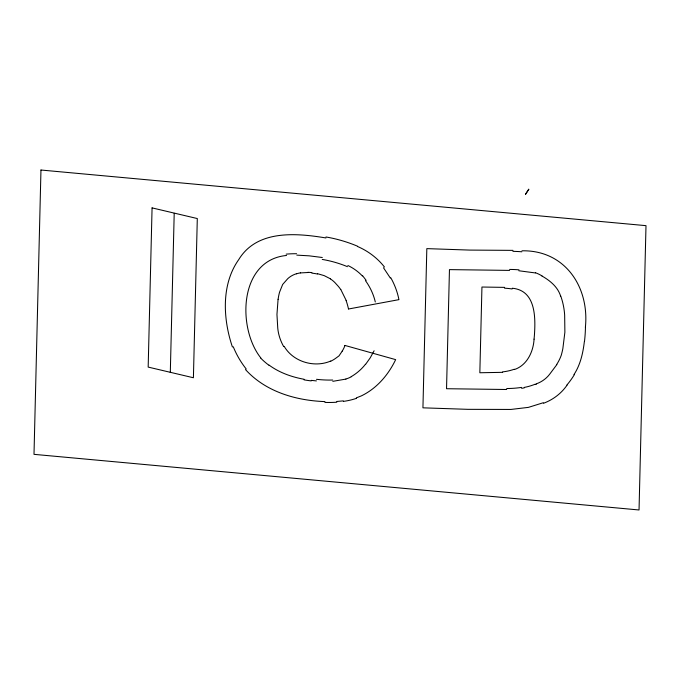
<?xml version="1.0" encoding="UTF-8"?>
<svg xmlns="http://www.w3.org/2000/svg" width="680" height="680" viewBox="0 0 680 680"><rect width="100%" height="100%" fill="white"/><g stroke="black" fill="none" stroke-linecap="round" stroke-linejoin="round"><path stroke-width="1.02" d="M585.378 327.377C589.56 287.062 565.004 249.968 521.994 250.809M170.306 372.512L174.207 213.307M534.072 339.15C533.35 351.73 527.093 365.236 514.437 369.537M584.366 341.522C583.015 353.056 580.414 364.726 573.979 374.587M278.077 299.276L276.955 314.44L277.754 328.168A46.427 41.029 38.4 0 0 283.696 346.587M374.111 350.778L370.217 357.841L365.585 364.387M342.236 351.109L339.031 355.861L336.362 357.808A38.208 34.586 37.2 0 1 330.828 361.182M556.843 364.616L549.61 374.289A27.174 24.76 -17.8 0 1 536.18 383.894M351.279 376.762L350.438 377.221A31.05 28.195 30.4 0 1 345.882 379.006M535.356 384.54L536.282 384.175M543.286 402.738L528.411 407.371L510.892 409.445L467.883 409.334L422.934 407.83L426.827 248.625L469.727 250.087L512.992 250.368M330.735 361.029C314.449 368.084 293.182 361.896 284.197 346.358M356.354 397.868L360.995 396.032A50.422 46.316 31.3 0 0 362.21 395.462C377.171 387.974 388.51 374.561 395.658 359.626L344.913 345.431M345.916 379.091L332.817 381.327M296.429 273.827L297.211 273.598A32.164 27.905 33 0 1 300.39 272.884M398.548 299.719L348.619 308.983M524.356 387.846L521.654 388.339M300.399 272.918L307.776 272.519M343.255 400.868L336.719 401.489M502.639 372.334L479.842 372.759L481.942 287.028L504.637 287.376M286.543 255.468C238.807 259.998 237.099 328.117 260.814 357.935M509.592 270.402L449.454 269.62L446.539 388.722L506.677 389.504M296.82 255.136L309.145 255.833L322.295 257.499M324.929 401.6C295.876 400.579 265.531 391.705 245.497 369.563M518.84 270.759L535.406 272.952M316.412 380.919L311.278 380.366M325.941 237.957C296.004 232.994 256.981 229.636 238.748 259.582C221.008 284.563 223.031 319.2 232.416 346.995M512.278 288.226C535.049 290.385 535.585 315.537 534.548 333.124A120.59 109.727 -15.7 0 1 534.038 339.15M304.113 379.278C291.635 377.017 279.327 372.649 269.05 365.083M317.517 273.692L324.164 275.621L330.438 278.817M541.943 276.012C550.001 280.611 557.77 286.875 560.617 296.08M362.627 275.749L366.154 280.364M383.46 267.707L390.328 278.035M340.825 289.561L346.197 300.466M504.552 288.192A64.915 55.428 -5.3 0 1 512.108 288.957M514.327 369.231A47.821 44.625 -9.8 0 1 502.596 371.883M585.463 327.369A172.516 155.168 -25 0 1 584.486 341.522M512.915 251.345A118.847 96.688 -5.9 0 1 521.823 251.787M567.137 385.024A47.532 44.48 -17 0 1 543.49 403.282M574.303 374.748A82.849 76.245 -18.6 0 1 566.958 384.957M340.765 289.587A33.703 29.818 30.9 0 0 336.532 284.401A24.174 21.293 31.3 0 0 330.395 278.894M346.094 300.483A80.401 71.969 29.1 0 1 348.5 309M390.822 277.814A80.24 73.049 17.3 0 1 398.939 299.668M357.519 246.475A62.977 56.329 23 0 1 384.489 267.053M325.975 236.98A118.082 95.404 24.9 0 1 357.587 246.228M246.228 369.019A79.416 68.212 46 0 1 233.274 346.766M336.796 402.212A125.587 120.36 58.6 0 1 324.929 402.416M356.532 398.31A71.638 67.167 42.4 0 1 343.357 401.387M344.964 345.457A32.971 29.639 28.4 0 1 342.21 351.092M278.111 299.285A74.809 65.305 40.1 0 1 279.523 292.273L282.659 284.461L287.819 278.604A27.795 24.31 36.2 0 1 296.395 273.751M307.76 272.323A52.096 44.421 30.2 0 1 311.89 272.612M311.899 273.148A53.346 44.889 29 0 1 317.483 274.023M365.44 364.284A59.1 53.686 28.8 0 1 351.212 376.661M332.699 380.043A117.674 110.381 44.7 0 1 316.498 379.304M311.236 380.902A136.077 130.398 59.9 0 1 304.036 379.848M268.931 365.253A60.188 54.162 42.5 0 1 260.67 358.071M286.161 254.15A96.594 79.985 29.5 0 1 296.591 253.733M322.243 259.428A95.166 76.007 25.1 0 1 347.463 266.679M347.871 265.498A42.423 36.822 27.5 0 1 362.355 275.961M365.534 280.721A61.54 54.748 26.7 0 1 375.3 301.971M535.517 272.748A39.398 35.386 -12.7 0 1 542.011 275.927M560.754 296.029A86.394 78.191 -19.2 0 1 564.663 315.129L564.876 332.24L562.853 348.636A106.054 96.025 -20.7 0 1 561.255 355.274A47.353 42.908 -20.5 0 1 556.665 364.523M535.211 384.2A54.111 50.481 -14.7 0 1 524.28 387.413M521.526 387.421A96.169 91.817 -14.7 0 1 506.702 388.518M509.635 269.442A94.027 80.223 -7.1 0 1 518.985 269.841M40.961 170.025L34 454.342L639.038 509.975L646 225.658L40.961 170.025M152.073 207.885L148.172 367.089L193.409 377.749L197.302 218.543L152.073 207.885M525.521 194.293L528.785 189.261L525.521 194.293"/></g></svg>
